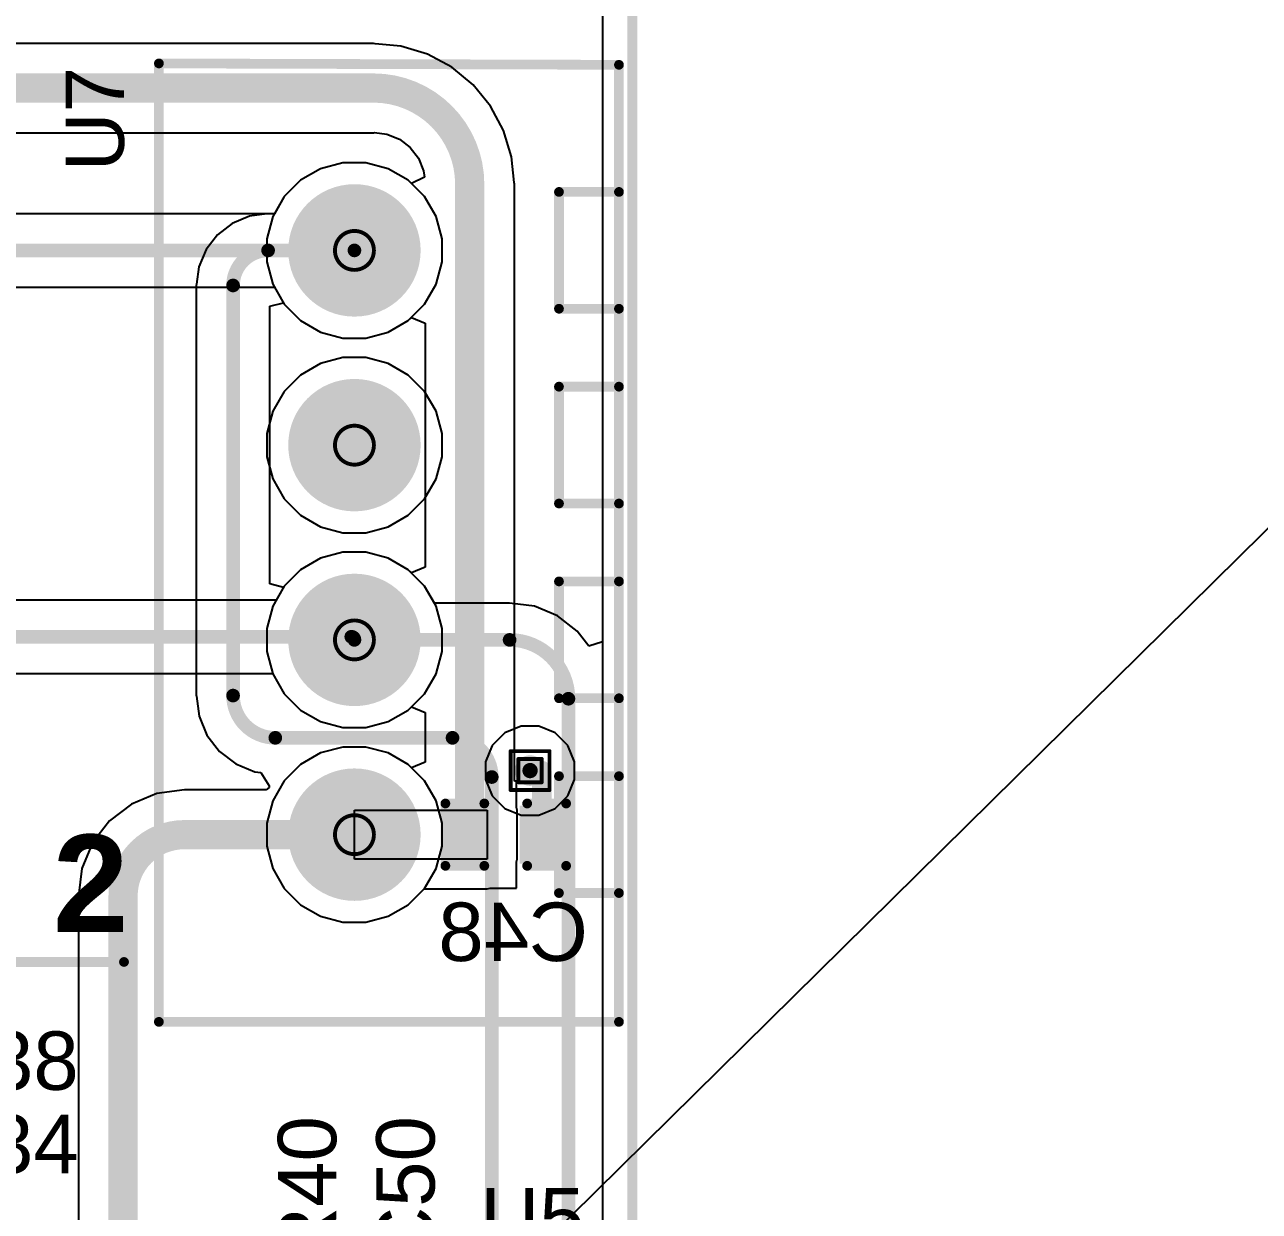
# Model space of a CAD drawing. Header units: inches. Extents: x -18 to 5357, y -8 to 5291.
# Drawn here: x 38.07 to 54.18, y 52.12 to 67.6 of the extents above; entities that cross this region are included whole.
import ezdxf

# ---------------------------------------------------------------- set-up
doc = ezdxf.new("R2010")
doc.units = ezdxf.units.IN
for name, color, linetype in [('Board Outline', 216, 'Continuous'), ('Bottom Layer', 5, 'Continuous'), ('Bottom Overlay', 54, 'Continuous'), ('Bottom Paste', 16, 'Continuous'), ('Bottom Solder', 6, 'Continuous'), ('Drill Drawing', 1, 'Continuous'), ('Ground', 16, 'Continuous'), ('Multi-Layer', 9, 'Continuous'), ('Pad Holes', 156, 'Continuous'), ('Power', 76, 'Continuous'), ('Top Layer', 1, 'Continuous'), ('Top Overlay', 2, 'Continuous'), ('Top Solder', 216, 'Continuous'), ('Via Holes', 16, 'Continuous')]:
    doc.layers.add(name, color=color, linetype=linetype)
doc.styles.add('Arial', font='', dxfattribs={"height": 0.2})
doc.styles.add('Arial_Bold', font='', dxfattribs={"height": 0.2})
doc.styles.get('Arial').set_extended_font_data('Arial')
doc.styles.get('Arial_Bold').set_extended_font_data('Arial', bold=True)

# ---------------------------------------------------------------- blocks, each defined once
blk = doc.blocks.new('AGS02MA_16')
at = {"layer": 'Bottom Layer'}
h = blk.add_hatch(color=5, dxfattribs=at)
edge = h.paths.add_edge_path()
edge.add_arc((-3.809873, -7.62e-05), 0.7619999999999999, 0, 360)
h = blk.add_hatch(color=5, dxfattribs=at)
edge = h.paths.add_edge_path()
edge.add_arc((-1.269873, -7.62e-05), 0.7619999999999999, 0, 360)
h = blk.add_hatch(color=5, dxfattribs=at)
edge = h.paths.add_edge_path()
edge.add_arc((1.270127, -7.62e-05), 0.7619999999999999, 0, 360)
h = blk.add_hatch(color=5, dxfattribs=at)
edge = h.paths.add_edge_path()
edge.add_arc((3.810127, -7.62e-05), 0.7619999999999999, 0, 360)
at = {"layer": 'Bottom Solder'}
h = blk.add_hatch(color=6, dxfattribs=at)
edge = h.paths.add_edge_path()
edge.add_arc((-3.809873, -7.62e-05), 0.8636, 0, 360)
h = blk.add_hatch(color=6, dxfattribs=at)
edge = h.paths.add_edge_path()
edge.add_arc((-1.269873, -7.62e-05), 0.8636, 0, 360)
h = blk.add_hatch(color=6, dxfattribs=at)
edge = h.paths.add_edge_path()
edge.add_arc((1.270127, -7.62e-05), 0.8636, 0, 360)
h = blk.add_hatch(color=6, dxfattribs=at)
edge = h.paths.add_edge_path()
edge.add_arc((3.810127, -7.62e-05), 0.8636, 0, 360)
at = {"layer": 'Ground'}
h = blk.add_hatch(color=16, dxfattribs=at)
edge = h.paths.add_edge_path()
edge.add_arc((-3.809873, -7.62e-05), 0.7619999999999999, 0, 360)
h = blk.add_hatch(color=16, dxfattribs=at)
edge = h.paths.add_edge_path()
edge.add_arc((-1.269873, -7.62e-05), 0.7619999999999999, 0, 360)
h = blk.add_hatch(color=16, dxfattribs=at)
edge = h.paths.add_edge_path()
edge.add_arc((1.270127, -7.62e-05), 0.7619999999999999, 0, 360)
h = blk.add_hatch(color=16, dxfattribs=at)
edge = h.paths.add_edge_path()
edge.add_arc((3.810127, -7.62e-05), 0.7619999999999999, 0, 360)
at = {"layer": 'Multi-Layer'}
h = blk.add_hatch(color=9, dxfattribs=at)
edge = h.paths.add_edge_path()
edge.add_arc((-3.809873, -7.62e-05), 0.7619999999999999, 0, 360)
h = blk.add_hatch(color=9, dxfattribs=at)
edge = h.paths.add_edge_path()
edge.add_arc((-1.269873, -7.62e-05), 0.7619999999999999, 0, 360)
h = blk.add_hatch(color=9, dxfattribs=at)
edge = h.paths.add_edge_path()
edge.add_arc((1.270127, -7.62e-05), 0.7619999999999999, 0, 360)
h = blk.add_hatch(color=9, dxfattribs=at)
edge = h.paths.add_edge_path()
edge.add_arc((3.810127, -7.62e-05), 0.7619999999999999, 0, 360)
at = {"layer": 'Pad Holes'}
h = blk.add_hatch(color=7, dxfattribs=at)
edge = h.paths.add_edge_path()
edge.add_arc((-3.81, 0), 0.4571999999999999, 0, 360)
h = blk.add_hatch(color=7, dxfattribs=at)
edge = h.paths.add_edge_path()
edge.add_arc((-1.27, 0), 0.4571999999999999, 0, 360)
h = blk.add_hatch(color=7, dxfattribs=at)
edge = h.paths.add_edge_path()
edge.add_arc((1.27, 0), 0.4571999999999999, 0, 360)
h = blk.add_hatch(color=7, dxfattribs=at)
edge = h.paths.add_edge_path()
edge.add_arc((3.81, 0), 0.4571999999999999, 0, 360)
at = {"layer": 'Power'}
h = blk.add_hatch(color=76, dxfattribs=at)
edge = h.paths.add_edge_path()
edge.add_arc((-3.809873, -7.62e-05), 0.7619999999999999, 0, 360)
h = blk.add_hatch(color=76, dxfattribs=at)
edge = h.paths.add_edge_path()
edge.add_arc((-1.269873, -7.62e-05), 0.7619999999999999, 0, 360)
h = blk.add_hatch(color=76, dxfattribs=at)
edge = h.paths.add_edge_path()
edge.add_arc((1.270127, -7.62e-05), 0.7619999999999999, 0, 360)
h = blk.add_hatch(color=76, dxfattribs=at)
edge = h.paths.add_edge_path()
edge.add_arc((3.810127, -7.62e-05), 0.7619999999999999, 0, 360)
at = {"layer": 'Top Layer'}
h = blk.add_hatch(color=1, dxfattribs=at)
edge = h.paths.add_edge_path()
edge.add_arc((-3.809873, -7.62e-05), 0.7619999999999999, 0, 360)
h = blk.add_hatch(color=1, dxfattribs=at)
edge = h.paths.add_edge_path()
edge.add_arc((-1.269873, -7.62e-05), 0.7619999999999999, 0, 360)
h = blk.add_hatch(color=1, dxfattribs=at)
edge = h.paths.add_edge_path()
edge.add_arc((1.270127, -7.62e-05), 0.7619999999999999, 0, 360)
h = blk.add_hatch(color=1, dxfattribs=at)
edge = h.paths.add_edge_path()
edge.add_arc((3.810127, -7.62e-05), 0.7619999999999999, 0, 360)
at = {"layer": 'Top Solder'}
h = blk.add_hatch(color=216, dxfattribs=at)
edge = h.paths.add_edge_path()
edge.add_arc((-3.809873, -7.62e-05), 0.8636, 0, 360)
h = blk.add_hatch(color=216, dxfattribs=at)
edge = h.paths.add_edge_path()
edge.add_arc((-1.269873, -7.62e-05), 0.8636, 0, 360)
h = blk.add_hatch(color=216, dxfattribs=at)
edge = h.paths.add_edge_path()
edge.add_arc((1.270127, -7.62e-05), 0.8636, 0, 360)
h = blk.add_hatch(color=216, dxfattribs=at)
edge = h.paths.add_edge_path()
edge.add_arc((3.810127, -7.62e-05), 0.8636, 0, 360)
at = {"layer": 'Top Overlay'}
for points in [[(-6.2516258, 2.5499822, 0.127, 0.127, 0), (6.2488064, 2.5499822, 0.127, 0.127, 0)], [(-6.2516258, 2.5499822, 0.127, 0.127, 0), (-6.2516258, -3.4500058, 0.127, 0.127, 0)], [(6.2488064, 2.5499822, 0.127, 0.127, 0), (6.2306708, -3.4500058, 0.127, 0.127, 0)], [(-4.571111, -2.6678382, 0.127, 0.127, 0), (-3.047111, -2.6678382, 0.127, 0.127, 0)], [(-4.571111, -2.6678382, 0.127, 0.127, 0), (-4.571111, -3.4500058, 0.127, 0.127, 0)], [(-3.047111, -2.6678382, 0.127, 0.127, 0), (-3.047111, -3.4501582, 0.127, 0.127, 0)], [(-2.0310856, -2.6678382, 0.127, 0.127, 0), (-0.5070855999999999, -2.6678382, 0.127, 0.127, 0)], [(-2.0310856, -2.6678382, 0.127, 0.127, 0), (-2.0310856, -3.4499804, 0.127, 0.127, 0)], [(-0.5070855999999999, -2.6678382, 0.127, 0.127, 0), (-0.5070855999999999, -3.4501582, 0.127, 0.127, 0)], [(0.5089144, -2.6678382, 0.127, 0.127, 0), (2.0329144, -2.6678382, 0.127, 0.127, 0)], [(0.5089144, -2.6678382, 0.127, 0.127, 0), (0.5089144, -3.4499804, 0.127, 0.127, 0)], [(2.0329144, -2.6678382, 0.127, 0.127, 0), (2.0329144, -3.4501582, 0.127, 0.127, 0)], [(3.0489144, -2.6678382, 0.127, 0.127, 0), (4.5729144, -2.6678382, 0.127, 0.127, 0)], [(3.0489144, -2.6678382, 0.127, 0.127, 0), (3.0489144, -3.4499804, 0.127, 0.127, 0)], [(4.5729144, -2.6678382, 0.127, 0.127, 0), (4.5729144, -3.4501582, 0.127, 0.127, 0)], [(-6.2516258, -3.4500058, 0.127, 0.127, 0), (6.2306708, -3.4500058, 0.127, 0.127, 0)]]:
    blk.add_lwpolyline(points, format="xyseb", dxfattribs=at)
for points in [[(-6.2833758, 2.5499822, 0.0635, 0.0635, 1), (-6.2198758, 2.5499822, 0.0635, 0.0635, 1)], [(-6.2833758, 2.5499822, 0.0635, 0.0635, 1), (-6.2198758, 2.5499822, 0.0635, 0.0635, 1)], [(6.2170564, 2.5499822, 0.0635, 0.0635, 1), (6.2805564, 2.5499822, 0.0635, 0.0635, 1)], [(6.2170564, 2.5499822, 0.0635, 0.0635, 1), (6.2805564, 2.5499822, 0.0635, 0.0635, 1)], [(-4.602860999999999, -2.6678382, 0.0635, 0.0635, 1), (-4.539361, -2.6678382, 0.0635, 0.0635, 1)], [(-4.602860999999999, -2.6678382, 0.0635, 0.0635, 1), (-4.539361, -2.6678382, 0.0635, 0.0635, 1)], [(-3.078861, -2.6678382, 0.0635, 0.0635, 1), (-3.015361, -2.6678382, 0.0635, 0.0635, 1)], [(-3.078861, -2.6678382, 0.0635, 0.0635, 1), (-3.015361, -2.6678382, 0.0635, 0.0635, 1)], [(-2.0628356, -2.6678382, 0.0635, 0.0635, 1), (-1.9993356, -2.6678382, 0.0635, 0.0635, 1)], [(-2.0628356, -2.6678382, 0.0635, 0.0635, 1), (-1.9993356, -2.6678382, 0.0635, 0.0635, 1)], [(-0.5388356, -2.6678382, 0.0635, 0.0635, 1), (-0.4753356, -2.6678382, 0.0635, 0.0635, 1)], [(-0.5388356, -2.6678382, 0.0635, 0.0635, 1), (-0.4753356, -2.6678382, 0.0635, 0.0635, 1)], [(0.4771644, -2.6678382, 0.0635, 0.0635, 1), (0.5406643999999999, -2.6678382, 0.0635, 0.0635, 1)], [(0.4771644, -2.6678382, 0.0635, 0.0635, 1), (0.5406643999999999, -2.6678382, 0.0635, 0.0635, 1)], [(2.0011644, -2.6678382, 0.0635, 0.0635, 1), (2.0646644, -2.6678382, 0.0635, 0.0635, 1)], [(2.0011644, -2.6678382, 0.0635, 0.0635, 1), (2.0646644, -2.6678382, 0.0635, 0.0635, 1)], [(3.0171644, -2.6678382, 0.0635, 0.0635, 1), (3.0806644, -2.6678382, 0.0635, 0.0635, 1)], [(3.0171644, -2.6678382, 0.0635, 0.0635, 1), (3.0806644, -2.6678382, 0.0635, 0.0635, 1)], [(4.5411644, -2.6678382, 0.0635, 0.0635, 1), (4.6046644, -2.6678382, 0.0635, 0.0635, 1)], [(4.5411644, -2.6678382, 0.0635, 0.0635, 1), (4.6046644, -2.6678382, 0.0635, 0.0635, 1)], [(-6.2833758, -3.4500058, 0.0635, 0.0635, 1), (-6.2198758, -3.4500058, 0.0635, 0.0635, 1)], [(-6.2833758, -3.4500058, 0.0635, 0.0635, 1), (-6.2198758, -3.4500058, 0.0635, 0.0635, 1)], [(-4.602860999999999, -3.4500058, 0.0635, 0.0635, 1), (-4.539361, -3.4500058, 0.0635, 0.0635, 1)], [(-3.078861, -3.4501582, 0.0635, 0.0635, 1), (-3.015361, -3.4501582, 0.0635, 0.0635, 1)], [(-2.0628356, -3.4499804, 0.0635, 0.0635, 1), (-1.9993356, -3.4499804, 0.0635, 0.0635, 1)], [(-0.5388356, -3.4501582, 0.0635, 0.0635, 1), (-0.4753356, -3.4501582, 0.0635, 0.0635, 1)], [(0.4771644, -3.4499804, 0.0635, 0.0635, 1), (0.5406643999999999, -3.4499804, 0.0635, 0.0635, 1)], [(2.0011644, -3.4501582, 0.0635, 0.0635, 1), (2.0646644, -3.4501582, 0.0635, 0.0635, 1)], [(3.0171644, -3.4499804, 0.0635, 0.0635, 1), (3.0806644, -3.4499804, 0.0635, 0.0635, 1)], [(4.5411644, -3.4501582, 0.0635, 0.0635, 1), (4.6046644, -3.4501582, 0.0635, 0.0635, 1)], [(6.1989208, -3.4500058, 0.0635, 0.0635, 1), (6.262420799999999, -3.4500058, 0.0635, 0.0635, 1)], [(6.1989208, -3.4500058, 0.0635, 0.0635, 1), (6.262420799999999, -3.4500058, 0.0635, 0.0635, 1)]]:
    blk.add_lwpolyline(points, format="xyseb", close=True, dxfattribs=at)
blk = doc.blocks.new('14_VSON__4_3__21')
at = {"layer": 'Top Solder'}
blk.add_line((-0.8677630599999999, -2.27776278), (-5350.81607, -5279.0698711), dxfattribs=at)
blk = doc.blocks.new('C___0402_B_96')
at = {"layer": 'Bottom Layer'}
for points in [[(-0.24130254, 0.3175), (-0.24130254, -0.3175), (-0.6985025399999999, -0.3175), (-0.6985025399999999, 0.3175)], [(0.6985, 0.3175), (0.6985, -0.3175), (0.2413, -0.3175), (0.2412999999999999, 0.3175)]]:
    blk.add_hatch(color=5, dxfattribs=at).paths.add_polyline_path(points)
at = {"layer": 'Bottom Paste'}
for points in [[(-0.24130254, 0.3175), (-0.24130254, -0.3175), (-0.6985025399999999, -0.3175), (-0.6985025399999999, 0.3175)], [(0.6985, 0.3175), (0.6985, -0.3175), (0.2413, -0.3175), (0.2412999999999999, 0.3175)]]:
    blk.add_hatch(color=16, dxfattribs=at).paths.add_polyline_path(points)
at = {"layer": 'Bottom Solder'}
for points in [[(-0.18130266, 0.37749988), (-0.1813026599999999, -0.37749988), (-0.75850242, -0.37749988), (-0.75850242, 0.37749988)], [(0.7584998799999999, 0.37749988), (0.7584998799999999, -0.37749988), (0.18130012, -0.37749988), (0.18130012, 0.37749988)]]:
    blk.add_hatch(color=6, dxfattribs=at).paths.add_polyline_path(points)
at = {"layer": 'Bottom Overlay'}
for points in [[(-0.27940254, 0.40640254, 0.127, 0.127, 0), (-0.7874, 0.4064, 0.127, 0.127, 0)], [(-0.7874, 0.4064, 0.127, 0.127, 0), (-0.7874, -0.4064, 0.127, 0.127, 0)], [(0.7874, 0.4064, 0.127, 0.127, 0), (0.2794, 0.4064, 0.127, 0.127, 0)], [(0.7874, 0.4064, 0.127, 0.127, 0), (0.7874, -0.4064, 0.127, 0.127, 0)], [(-0.27940254, -0.40640254, 0.127, 0.127, 0), (-0.7874, -0.4064, 0.127, 0.127, 0)], [(0.7874, -0.4064, 0.127, 0.127, 0), (0.2794, -0.4064, 0.127, 0.127, 0)]]:
    blk.add_lwpolyline(points, format="xyseb", dxfattribs=at)
for points in [[(-0.8191499999999999, 0.4064, 0.0635, 0.0635, 1), (-0.7556499999999999, 0.4064, 0.0635, 0.0635, 1)], [(-0.8191499999999999, 0.4064, 0.0635, 0.0635, 1), (-0.7556499999999999, 0.4064, 0.0635, 0.0635, 1)], [(-0.31115254, 0.40640254, 0.0635, 0.0635, 1), (-0.24765254, 0.40640254, 0.0635, 0.0635, 1)], [(0.24765, 0.4064, 0.0635, 0.0635, 1), (0.31115, 0.4064, 0.0635, 0.0635, 1)], [(0.7556499999999999, 0.4064, 0.0635, 0.0635, 1), (0.8191499999999999, 0.4064, 0.0635, 0.0635, 1)], [(0.7556499999999999, 0.4064, 0.0635, 0.0635, 1), (0.8191499999999999, 0.4064, 0.0635, 0.0635, 1)], [(-0.8191499999999999, -0.4064, 0.0635, 0.0635, 1), (-0.7556499999999999, -0.4064, 0.0635, 0.0635, 1)], [(-0.8191499999999999, -0.4064, 0.0635, 0.0635, 1), (-0.7556499999999999, -0.4064, 0.0635, 0.0635, 1)], [(-0.31115254, -0.40640254, 0.0635, 0.0635, 1), (-0.24765254, -0.40640254, 0.0635, 0.0635, 1)], [(0.24765, -0.4064, 0.0635, 0.0635, 1), (0.31115, -0.4064, 0.0635, 0.0635, 1)], [(0.7556499999999999, -0.4064, 0.0635, 0.0635, 1), (0.8191499999999999, -0.4064, 0.0635, 0.0635, 1)], [(0.7556499999999999, -0.4064, 0.0635, 0.0635, 1), (0.8191499999999999, -0.4064, 0.0635, 0.0635, 1)]]:
    blk.add_lwpolyline(points, format="xyseb", close=True, dxfattribs=at)

msp = doc.modelspace()

# ---------------------------------------------------------------- hatches: boundary and pattern name
at = {"layer": 'Bottom Layer'}
h = msp.add_hatch(color=5, dxfattribs=at)
edge = h.paths.add_edge_path()
edge.add_arc((44.66611844, 57.86827898), 0.1999996, 0, 360)
at = {"layer": 'Ground'}
h = msp.add_hatch(color=16, dxfattribs=at)
edge = h.paths.add_edge_path()
edge.add_arc((44.66611844, 57.86827898), 0.1999996, 0, 360)
at = {"layer": 'Power'}
h = msp.add_hatch(color=76, dxfattribs=at)
edge = h.paths.add_edge_path()
edge.add_arc((44.66611844, 57.86827898), 0.1999996, 0, 360)
at = {"layer": 'Top Layer'}
h = msp.add_hatch(color=1, dxfattribs=at)
edge = h.paths.add_edge_path()
edge.add_arc((44.66611844, 57.86827898), 0.1999996, 0, 360)
at = {"layer": 'Via Holes'}
h = msp.add_hatch(color=7, dxfattribs=at)
edge = h.paths.add_edge_path()
edge.add_arc((44.66611844, 57.86827898), 0.0999998, 0, 360)

# ---------------------------------------------------------------- linework, layer by layer
at = {"layer": 'Board Outline'}
msp.add_lwpolyline([(46.0001112, -1.4599158, 0.127, 0.127, 0), (46.0001112, 73.46008422, 0.127, 0.127, 0)], format="xyseb", dxfattribs=at)
at = {"layer": 'Bottom Layer'}
for p, q in [((45.61165884, 73.46008422), (45.61165884, 43.83596262)), ((42.6241591, 67.35349242), (34.8863285, 67.35349242)), ((42.64765663999999, 67.34881881999999), (42.6241591, 67.35349242)), ((42.98220512, 67.31586739999999), (42.64765663999999, 67.34881881999999)), ((43.3264945, 67.21143022), (42.98220512, 67.31586739999999)), ((43.6437913, 67.04183187999999), (43.3264945, 67.21143022)), ((43.92190606, 66.81359001999999), (43.6437913, 67.04183187999999)), ((44.15014792, 66.53547526), (43.92190606, 66.81359001999999)), ((44.31974626, 66.21817845999999), (44.15014792, 66.53547526)), ((2.20080332, 66.18809977999999), (42.6241591, 66.18809977999999)), ((42.6241591, 66.18809977999999), (42.63712072, 66.19067788)), ((42.63712072, 66.19067788), (42.79926162, 66.16933171999999)), ((44.42418344, 65.87388908), (44.31974626, 66.21817845999999)), ((42.79926162, 66.16933171999999), (42.96242868, 66.10174486)), ((42.96242868, 66.10174486), (43.10254524, 65.99422919999999)), ((43.10254524, 65.99422919999999), (43.21006089999999, 65.85411518)), ((44.45713486, 65.5393406), (44.42418344, 65.87388908)), ((41.93434082, 65.71793054), (41.67370634, 65.56745332)), ((42.22504382, 65.79582472), (41.93434082, 65.71793054)), ((42.52600334, 65.79582472), (42.22504382, 65.79582472)), ((42.81670634, 65.71793054), (42.52600334, 65.79582472)), ((43.07734082, 65.56745332), (42.81670634, 65.71793054)), ((43.21006089999999, 65.85411518), (43.27764775999999, 65.69094557999999)), ((41.67370634, 65.56745332), (41.46089497999999, 65.35464196)), ((43.12021601999999, 65.52457812), (43.07734082, 65.56745332)), ((43.28861802, 65.60762596), (43.12021601999999, 65.52457812)), ((43.27764775999999, 65.69094557999999), (43.28861802, 65.60762596)), ((44.46180846, 65.51584306), (44.45713486, 65.5393406)), ((44.46180846, 57.73119772), (44.46180846, 65.51584306)), ((41.46089497999999, 65.35464196), (41.33223889999999, 65.13180267999999)), ((41.33223889999999, 65.13180267999999), (21.63818126, 65.13180267999999)), ((21.81845522, 64.17359276), (41.33238622, 64.17359276)), ((41.33238622, 64.17359276), (41.46089497999999, 63.95100747999999)), ((41.46089497999999, 63.95100747999999), (41.67370634, 63.73819612)), ((43.07734082, 63.73819612), (43.11861582, 63.77947112)), ((43.11861582, 63.77947112), (43.29641581999999, 63.70582127999999)), ((41.67370634, 63.73819612), (41.93434082, 63.5877189)), ((42.81670634, 63.5877189), (43.07734082, 63.73819612)), ((43.29641581999999, 63.70582127999999), (43.29641581999999, 60.51982816)), ((41.93434082, 63.5877189), (42.22504382, 63.50982471999999)), ((42.22504382, 63.50982471999999), (42.52600334, 63.50982471999999)), ((42.52600334, 63.50982471999999), (42.81670634, 63.5877189)), ((42.22504382, 60.71582471999999), (41.93434082, 60.63793054)), ((42.52600334, 60.71582471999999), (42.22504382, 60.71582471999999)), ((42.81670634, 60.63793054), (42.52600334, 60.71582471999999)), ((41.93434082, 60.63793054), (41.67370634, 60.48745331999999)), ((43.07734082, 60.48745331999999), (42.81670634, 60.63793054)), ((41.67370634, 60.48745331999999), (41.46089497999999, 60.27464196)), ((43.11861582, 60.44617832), (43.07734082, 60.48745331999999)), ((43.29641581999999, 60.51982816), (43.11861582, 60.44617832)), ((41.46089497999999, 60.27464196), (41.35597012, 60.09290496)), ((41.35597012, 60.09290496), (22.35656946, 60.09290496)), ((22.44705696, 59.13469503999999), (41.30959988, 59.13469503999999)), ((41.30959988, 59.13469503999999), (41.31041775999999, 59.13164195999999)), ((41.31041775999999, 59.13164195999999), (41.46089497999999, 58.87100747999999)), ((41.46089497999999, 58.87100747999999), (41.67370634, 58.65819612)), ((41.67370634, 58.65819612), (41.93434082, 58.50771889999999)), ((42.81670634, 58.50771889999999), (43.07734082, 58.65819612)), ((43.07734082, 58.65819612), (43.11861582, 58.69947111999999)), ((43.11861582, 58.69947111999999), (43.29641581999999, 58.62582128)), ((43.29641581999999, 58.62582128), (43.29641581999999, 57.97982816)), ((41.93434082, 58.50771889999999), (42.22504382, 58.42982472)), ((42.52600334, 58.42982472), (42.81670634, 58.50771889999999)), ((42.22504382, 58.42982472), (42.52600334, 58.42982472)), ((42.22504382, 58.17582471999999), (41.93434082, 58.09793054)), ((42.52600334, 58.17582471999999), (42.22504382, 58.17582471999999)), ((42.81670634, 58.09793054), (42.52600334, 58.17582471999999)), ((41.93434082, 58.09793054), (41.67370634, 57.94745331999999)), ((43.07734082, 57.94745331999999), (42.81670634, 58.09793054)), ((43.29641581999999, 57.97982816), (43.11861582, 57.90617832)), ((41.67370634, 57.94745331999999), (41.46089497999999, 57.73464196)), ((43.11861582, 57.90617832), (43.07734082, 57.94745331999999)), ((41.46089497999999, 57.73464196), (41.31041775999999, 57.47400748)), ((44.48871214, 57.73119772), (44.46180846, 57.73119772)), ((44.48871214, 57.38772621999999), (44.48871214, 57.73119772)), ((41.31041775999999, 57.47400748), (41.23252358, 57.18330448)), ((42.37544738, 57.35019771999999), (44.10771214, 57.35019771999999)), ((42.37544738, 56.71519771999999), (42.37544738, 57.35019771999999)), ((44.10771214, 57.35019771999999), (44.10771214, 56.71519771999999)), ((44.4961772, 57.35019771999999), (44.48871214, 57.38772621999999)), ((44.4961772, 56.71519771999999), (44.4961772, 57.35019771999999)), ((41.23252358, 57.18330448), (41.23252358, 56.88234495999999)), ((41.23252358, 56.88234495999999), (41.31041775999999, 56.59164196)), ((44.10771214, 56.71519771999999), (42.37544738, 56.71519771999999)), ((44.48871214, 56.67766921999999), (44.4961772, 56.71519771999999)), ((41.31041775999999, 56.59164196), (41.46089497999999, 56.33100748)), ((44.48871214, 56.33419771999999), (44.48871214, 56.67766921999999)), ((41.46089497999999, 56.33100748), (41.67370634, 56.11819611999999)), ((43.07734082, 56.11819611999999), (43.28587735999999, 56.32673265999999)), ((43.28587735999999, 56.32673265999999), (44.10771214, 56.32673265999999)), ((44.10771214, 56.32673265999999), (44.14524064, 56.33419771999999)), ((44.14524064, 56.33419771999999), (44.48871214, 56.33419771999999)), ((41.67370634, 56.11819611999999), (41.93434082, 55.9677189)), ((42.81670634, 55.9677189), (43.07734082, 56.11819611999999)), ((41.93434082, 55.9677189), (42.22504382, 55.88982471999999)), ((42.22504382, 55.88982471999999), (42.52600334, 55.88982471999999)), ((42.52600334, 55.88982471999999), (42.81670634, 55.9677189))]:
    msp.add_line(p, q, dxfattribs=at)
for points in [[(2.20080332, 66.7707961, 0.3809999999999999, 0.3809999999999999, 0), (42.6241591, 66.7707961, 0.3809999999999999, 0.3809999999999999, 0)], [(42.6241591, 66.7707961, 0.3809999999999999, 0.3809999999999999, -0.4142135623730951), (43.87911214, 65.51584306, 0.3809999999999999, 0.3809999999999999, 0)], [(43.87911214, 57.03269772, 0.3809999999999999, 0.3809999999999999, 0), (43.87911214, 65.51584306, 0.3809999999999999, 0.3809999999999999, 0)], [(21.63818126, 64.65269771999999, 0.1778, 0.1778, 0), (42.37544738, 64.65269771999999, 0.1778, 0.1778, 0)], [(22.35656946, 59.6138, 0.1778, 0.1778, 0), (42.3343451, 59.6138, 0.1778, 0.1778, 0)], [(42.3343451, 59.6138, 0.1778, 0.1778, -0.4142135623730951), (42.37544738, 59.57269772, 0.1778, 0.1778, 0)], [(44.81851844, 57.86827898, 0.254, 0.254, 0), (44.81871656, 57.86808085999999, 0.254, 0.254, 0)], [(44.81871656, 57.03289584, 0.254, 0.254, 0), (44.81871656, 57.86808085999999, 0.254, 0.254, 0)], [(44.81871656, 57.03289584, 0.254, 0.254, 0), (44.81891468, 57.03269772, 0.254, 0.254, 0)]]:
    msp.add_lwpolyline(points, format="xyseb", dxfattribs=at)
for points in [[(42.5289091, 66.7707961, 0.1905, 0.1905, 1), (42.71940909999999, 66.7707961, 0.1905, 0.1905, 1)], [(42.5289091, 66.7707961, 0.1905, 0.1905, 1), (42.71940909999999, 66.7707961, 0.1905, 0.1905, 1)], [(43.78386214, 65.51584306, 0.1905, 0.1905, 1), (43.97436214, 65.51584306, 0.1905, 0.1905, 1)], [(43.78386214, 65.51584306, 0.1905, 0.1905, 1), (43.97436214, 65.51584306, 0.1905, 0.1905, 1)], [(42.33099738, 64.65269771999999, 0.08889999999999999, 0.08889999999999999, 1), (42.41989737999999, 64.65269771999999, 0.08889999999999999, 0.08889999999999999, 1)], [(42.2898951, 59.6138, 0.08889999999999999, 0.08889999999999999, 1), (42.3787951, 59.6138, 0.08889999999999999, 0.08889999999999999, 1)], [(42.2898951, 59.6138, 0.08889999999999999, 0.08889999999999999, 1), (42.3787951, 59.6138, 0.08889999999999999, 0.08889999999999999, 1)], [(42.33099738, 59.57269772, 0.08889999999999999, 0.08889999999999999, 1), (42.41989737999999, 59.57269772, 0.08889999999999999, 0.08889999999999999, 1)], [(44.75501843999999, 57.86827898, 0.127, 0.127, 1), (44.88201844, 57.86827898, 0.127, 0.127, 1)], [(44.75521656, 57.86808085999999, 0.127, 0.127, 1), (44.88221656, 57.86808085999999, 0.127, 0.127, 1)], [(44.75521656, 57.86808085999999, 0.127, 0.127, 1), (44.88221656, 57.86808085999999, 0.127, 0.127, 1)], [(43.78386214, 57.03269772, 0.1905, 0.1905, 1), (43.97436214, 57.03269772, 0.1905, 0.1905, 1)], [(44.75521656, 57.03289584, 0.127, 0.127, 1), (44.88221656, 57.03289584, 0.127, 0.127, 1)], [(44.75521656, 57.03289584, 0.127, 0.127, 1), (44.88221656, 57.03289584, 0.127, 0.127, 1)], [(44.75541467999999, 57.03269772, 0.127, 0.127, 1), (44.88241468, 57.03269772, 0.127, 0.127, 1)]]:
    msp.add_lwpolyline(points, format="xyseb", close=True, dxfattribs=at)
at = {"layer": 'Drill Drawing'}
for points in [[(42.62944737999999, 64.65269771999999, 0.0508, 0.0508, 1), (42.12144738, 64.65269771999999, 0.0508, 0.0508, 1)], [(42.10874738, 64.65269771999999, 0.0254, 0.0254, 1), (42.13414738, 64.65269771999999, 0.0254, 0.0254, 1)], [(42.61674738, 64.65269771999999, 0.0254, 0.0254, 1), (42.64214738, 64.65269771999999, 0.0254, 0.0254, 1)], [(42.62944737999999, 62.11269771999999, 0.0508, 0.0508, 1), (42.12144738, 62.11269771999999, 0.0508, 0.0508, 1)], [(42.10874738, 62.11269771999999, 0.0254, 0.0254, 1), (42.13414738, 62.11269771999999, 0.0254, 0.0254, 1)], [(42.61674738, 62.11269771999999, 0.0254, 0.0254, 1), (42.64214738, 62.11269771999999, 0.0254, 0.0254, 1)], [(42.62944737999999, 59.57269772, 0.0508, 0.0508, 1), (42.12144738, 59.57269772, 0.0508, 0.0508, 1)], [(42.10874738, 59.57269772, 0.0254, 0.0254, 1), (42.13414738, 59.57269772, 0.0254, 0.0254, 1)], [(42.61674738, 59.57269772, 0.0254, 0.0254, 1), (42.64214738, 59.57269772, 0.0254, 0.0254, 1)], [(44.39941844, 58.12227898, 0.0254, 0.0254, 1), (44.42481844, 58.12227898, 0.0254, 0.0254, 1)], [(44.39941844, 58.12227898, 0.0254, 0.0254, 1), (44.42481844, 58.12227898, 0.0254, 0.0254, 1)], [(44.90741843999999, 58.12227898, 0.0254, 0.0254, 1), (44.93281844, 58.12227898, 0.0254, 0.0254, 1)], [(44.90741843999999, 58.12227898, 0.0254, 0.0254, 1), (44.93281844, 58.12227898, 0.0254, 0.0254, 1)], [(44.50101844, 58.02067898, 0.0254, 0.0254, 1), (44.52641844, 58.02067898, 0.0254, 0.0254, 1)], [(44.50101844, 58.02067898, 0.0254, 0.0254, 1), (44.52641844, 58.02067898, 0.0254, 0.0254, 1)], [(44.80581844, 58.02067898, 0.0254, 0.0254, 1), (44.83121844, 58.02067898, 0.0254, 0.0254, 1)], [(44.80581844, 58.02067898, 0.0254, 0.0254, 1), (44.83121844, 58.02067898, 0.0254, 0.0254, 1)], [(44.50101844, 57.71587898, 0.0254, 0.0254, 1), (44.52641844, 57.71587898, 0.0254, 0.0254, 1)], [(44.50101844, 57.71587898, 0.0254, 0.0254, 1), (44.52641844, 57.71587898, 0.0254, 0.0254, 1)], [(44.80581844, 57.71587898, 0.0254, 0.0254, 1), (44.83121844, 57.71587898, 0.0254, 0.0254, 1)], [(44.80581844, 57.71587898, 0.0254, 0.0254, 1), (44.83121844, 57.71587898, 0.0254, 0.0254, 1)], [(44.39941844, 57.61427898, 0.0254, 0.0254, 1), (44.42481844, 57.61427898, 0.0254, 0.0254, 1)], [(44.39941844, 57.61427898, 0.0254, 0.0254, 1), (44.42481844, 57.61427898, 0.0254, 0.0254, 1)], [(44.90741843999999, 57.61427898, 0.0254, 0.0254, 1), (44.93281844, 57.61427898, 0.0254, 0.0254, 1)], [(44.90741843999999, 57.61427898, 0.0254, 0.0254, 1), (44.93281844, 57.61427898, 0.0254, 0.0254, 1)], [(42.62944737999999, 57.03269772, 0.0508, 0.0508, 1), (42.12144738, 57.03269772, 0.0508, 0.0508, 1)], [(42.10874738, 57.03269772, 0.0254, 0.0254, 1), (42.13414738, 57.03269772, 0.0254, 0.0254, 1)], [(42.61674738, 57.03269772, 0.0254, 0.0254, 1), (42.64214738, 57.03269772, 0.0254, 0.0254, 1)]]:
    msp.add_lwpolyline(points, format="xyseb", close=True, dxfattribs=at)
for points in [[(44.41211844, 58.12227898, 0.0508, 0.0508, 0), (44.92011844, 58.12227898, 0.0508, 0.0508, 0)], [(44.41211844, 57.61427898, 0.0508, 0.0508, 0), (44.41211844, 58.12227898, 0.0508, 0.0508, 0)], [(44.92011844, 57.61427898, 0.0508, 0.0508, 0), (44.92011844, 58.12227898, 0.0508, 0.0508, 0)], [(44.51371844, 58.02067898, 0.0508, 0.0508, 0), (44.81851844, 58.02067898, 0.0508, 0.0508, 0)], [(44.51371844, 57.71587898, 0.0508, 0.0508, 0), (44.51371844, 58.02067898, 0.0508, 0.0508, 0)], [(44.81851844, 57.71587898, 0.0508, 0.0508, 0), (44.81851844, 58.02067898, 0.0508, 0.0508, 0)], [(44.51371844, 57.71587898, 0.0508, 0.0508, 0), (44.81851844, 57.71587898, 0.0508, 0.0508, 0)], [(44.41211844, 57.61427898, 0.0508, 0.0508, 0), (44.92011844, 57.61427898, 0.0508, 0.0508, 0)]]:
    msp.add_lwpolyline(points, format="xyseb", dxfattribs=at)
at = {"layer": 'Ground'}
for p, q in [((45.61165884, 73.46008422), (45.61165884, 43.83596262)), ((41.93434082, 65.71793054), (41.67370634, 65.56745332)), ((42.22504382, 65.79582472), (41.93434082, 65.71793054)), ((42.52600334, 65.79582472), (42.22504382, 65.79582472)), ((42.81670634, 65.71793054), (42.52600334, 65.79582472)), ((43.07734082, 65.56745332), (42.81670634, 65.71793054)), ((41.67370634, 65.56745332), (41.46089497999999, 65.35464196)), ((43.29015218, 65.35464196), (43.07734082, 65.56745332)), ((41.46089497999999, 65.35464196), (41.31041775999999, 65.09400747999999)), ((43.4406294, 65.09400747999999), (43.29015218, 65.35464196)), ((41.31041775999999, 65.09400747999999), (41.23252358, 64.80330448)), ((43.51852358, 64.80330448), (43.4406294, 65.09400747999999)), ((41.23252358, 64.80330448), (41.23252358, 64.50234496)), ((43.51852358, 64.50234496), (43.51852358, 64.80330448)), ((41.23252358, 64.50234496), (41.31041775999999, 64.21164196)), ((43.4406294, 64.21164196), (43.51852358, 64.50234496)), ((41.31041775999999, 64.21164196), (41.46089497999999, 63.95100747999999)), ((43.29015218, 63.95100747999999), (43.4406294, 64.21164196)), ((41.46089497999999, 63.95100747999999), (41.67370634, 63.73819612)), ((43.07734082, 63.73819612), (43.29015218, 63.95100747999999)), ((41.67370634, 63.73819612), (41.93434082, 63.5877189)), ((42.81670634, 63.5877189), (43.07734082, 63.73819612)), ((41.93434082, 63.5877189), (42.22504382, 63.50982471999999)), ((42.22504382, 63.50982471999999), (42.52600334, 63.50982471999999)), ((42.52600334, 63.50982471999999), (42.81670634, 63.5877189)), ((42.22504382, 60.71582471999999), (41.93434082, 60.63793054)), ((42.52600334, 60.71582471999999), (42.22504382, 60.71582471999999)), ((42.81670634, 60.63793054), (42.52600334, 60.71582471999999)), ((41.93434082, 60.63793054), (41.67370634, 60.48745331999999)), ((43.07734082, 60.48745331999999), (42.81670634, 60.63793054)), ((41.67370634, 60.48745331999999), (41.46089497999999, 60.27464196)), ((43.29015218, 60.27464196), (43.07734082, 60.48745331999999)), ((41.46089497999999, 60.27464196), (41.31041775999999, 60.01400748)), ((43.4406294, 60.01400748), (43.29015218, 60.27464196)), ((41.31041775999999, 60.01400748), (41.23252358, 59.72330448)), ((43.51852358, 59.72330448), (43.4406294, 60.01400748)), ((41.23252358, 59.72330448), (41.23252358, 59.42234496)), ((43.51852358, 59.42234496), (43.51852358, 59.72330448)), ((41.23252358, 59.42234496), (41.31041775999999, 59.13164195999999)), ((43.4406294, 59.13164195999999), (43.51852358, 59.42234496)), ((41.31041775999999, 59.13164195999999), (41.46089497999999, 58.87100747999999)), ((43.29015218, 58.87100747999999), (43.4406294, 59.13164195999999)), ((41.46089497999999, 58.87100747999999), (41.67370634, 58.65819612)), ((43.07734082, 58.65819612), (43.29015218, 58.87100747999999)), ((41.67370634, 58.65819612), (41.93434082, 58.50771889999999)), ((42.81670634, 58.50771889999999), (43.07734082, 58.65819612)), ((41.93434082, 58.50771889999999), (42.22504382, 58.42982472)), ((42.52600334, 58.42982472), (42.81670634, 58.50771889999999)), ((42.22504382, 58.42982472), (42.52600334, 58.42982472)), ((42.22504382, 58.17582471999999), (41.93434082, 58.09793054)), ((42.52600334, 58.17582471999999), (42.22504382, 58.17582471999999)), ((42.81670634, 58.09793054), (42.52600334, 58.17582471999999)), ((41.93434082, 58.09793054), (41.67370634, 57.94745331999999)), ((43.07734082, 57.94745331999999), (42.81670634, 58.09793054)), ((41.67370634, 57.94745331999999), (41.46089497999999, 57.73464196)), ((43.29015218, 57.73464196), (43.07734082, 57.94745331999999)), ((41.46089497999999, 57.73464196), (41.31041775999999, 57.47400748)), ((43.4406294, 57.47400748), (43.29015218, 57.73464196)), ((41.31041775999999, 57.47400748), (41.23252358, 57.18330448)), ((43.51852358, 57.18330448), (43.4406294, 57.47400748)), ((41.23252358, 57.18330448), (41.23252358, 56.88234495999999)), ((43.51852358, 56.88234495999999), (43.51852358, 57.18330448)), ((41.23252358, 56.88234495999999), (41.31041775999999, 56.59164196)), ((43.4406294, 56.59164196), (43.51852358, 56.88234495999999)), ((41.31041775999999, 56.59164196), (41.46089497999999, 56.33100748)), ((43.29015218, 56.33100748), (43.4406294, 56.59164196)), ((41.46089497999999, 56.33100748), (41.67370634, 56.11819611999999)), ((43.07734082, 56.11819611999999), (43.29015218, 56.33100748)), ((41.67370634, 56.11819611999999), (41.93434082, 55.9677189)), ((42.81670634, 55.9677189), (43.07734082, 56.11819611999999)), ((41.93434082, 55.9677189), (42.22504382, 55.88982471999999)), ((42.22504382, 55.88982471999999), (42.52600334, 55.88982471999999)), ((42.52600334, 55.88982471999999), (42.81670634, 55.9677189))]:
    msp.add_line(p, q, dxfattribs=at)
at = {"layer": 'Power'}
for p, q in [((45.61165884, 73.46008422), (45.61165884, 47.01961893999999)), ((41.93434082, 65.71793054), (41.67370634, 65.56745332)), ((42.22504382, 65.79582472), (41.93434082, 65.71793054)), ((42.52600334, 65.79582472), (42.22504382, 65.79582472)), ((42.81670634, 65.71793054), (42.52600334, 65.79582472)), ((43.07734082, 65.56745332), (42.81670634, 65.71793054)), ((41.67370634, 65.56745332), (41.46089497999999, 65.35464196)), ((43.29015218, 65.35464196), (43.07734082, 65.56745332)), ((41.46089497999999, 65.35464196), (41.31041775999999, 65.09400747999999)), ((43.4406294, 65.09400747999999), (43.29015218, 65.35464196)), ((41.31041775999999, 65.09400747999999), (41.23252358, 64.80330448)), ((43.51852358, 64.80330448), (43.4406294, 65.09400747999999)), ((41.23252358, 64.80330448), (41.23252358, 64.50234496)), ((43.51852358, 64.50234496), (43.51852358, 64.80330448)), ((41.23252358, 64.50234496), (41.31041775999999, 64.21164196)), ((43.4406294, 64.21164196), (43.51852358, 64.50234496)), ((41.31041775999999, 64.21164196), (41.46089497999999, 63.95100747999999)), ((43.29015218, 63.95100747999999), (43.4406294, 64.21164196)), ((41.46089497999999, 63.95100747999999), (41.67370634, 63.73819612)), ((43.07734082, 63.73819612), (43.29015218, 63.95100747999999)), ((41.67370634, 63.73819612), (41.93434082, 63.5877189)), ((42.81670634, 63.5877189), (43.07734082, 63.73819612)), ((41.93434082, 63.5877189), (42.22504382, 63.50982471999999)), ((42.22504382, 63.50982471999999), (42.52600334, 63.50982471999999)), ((42.52600334, 63.50982471999999), (42.81670634, 63.5877189)), ((41.93434082, 63.17793053999999), (41.67370634, 63.02745332)), ((42.22504382, 63.25582472), (41.93434082, 63.17793053999999)), ((42.52600334, 63.25582472), (42.22504382, 63.25582472)), ((42.81670634, 63.17793053999999), (42.52600334, 63.25582472)), ((43.07734082, 63.02745332), (42.81670634, 63.17793053999999)), ((41.67370634, 63.02745332), (41.46089497999999, 62.81464195999999)), ((43.29015218, 62.81464195999999), (43.07734082, 63.02745332)), ((41.46089497999999, 62.81464195999999), (41.31041775999999, 62.55400748)), ((43.4406294, 62.55400748), (43.29015218, 62.81464195999999)), ((41.31041775999999, 62.55400748), (41.23252358, 62.26330448)), ((43.51852358, 62.26330448), (43.4406294, 62.55400748)), ((41.23252358, 62.26330448), (41.23252358, 61.96234496)), ((43.51852358, 61.96234496), (43.51852358, 62.26330448)), ((41.23252358, 61.96234496), (41.31041775999999, 61.67164196)), ((43.4406294, 61.67164196), (43.51852358, 61.96234496)), ((41.31041775999999, 61.67164196), (41.46089497999999, 61.41100747999999)), ((43.29015218, 61.41100747999999), (43.4406294, 61.67164196)), ((41.46089497999999, 61.41100747999999), (41.67370634, 61.19819612)), ((43.07734082, 61.19819612), (43.29015218, 61.41100747999999)), ((41.67370634, 61.19819612), (41.93434082, 61.04771889999999)), ((42.81670634, 61.04771889999999), (43.07734082, 61.19819612)), ((41.93434082, 61.04771889999999), (42.22504382, 60.96982472)), ((42.52600334, 60.96982472), (42.81670634, 61.04771889999999)), ((42.22504382, 60.96982472), (42.52600334, 60.96982472)), ((42.22504382, 60.71582471999999), (41.93434082, 60.63793054)), ((42.52600334, 60.71582471999999), (42.22504382, 60.71582471999999)), ((42.81670634, 60.63793054), (42.52600334, 60.71582471999999)), ((41.93434082, 60.63793054), (41.67370634, 60.48745331999999)), ((43.07734082, 60.48745331999999), (42.81670634, 60.63793054)), ((41.67370634, 60.48745331999999), (41.46089497999999, 60.27464196)), ((43.29015218, 60.27464196), (43.07734082, 60.48745331999999)), ((41.46089497999999, 60.27464196), (41.31041775999999, 60.01400748)), ((43.4406294, 60.01400748), (43.29015218, 60.27464196)), ((41.31041775999999, 60.01400748), (41.23252358, 59.72330448)), ((43.51852358, 59.72330448), (43.4406294, 60.01400748)), ((41.23252358, 59.72330448), (41.23252358, 59.42234496)), ((43.51852358, 59.42234496), (43.51852358, 59.72330448)), ((41.23252358, 59.42234496), (41.31041775999999, 59.13164195999999)), ((43.4406294, 59.13164195999999), (43.51852358, 59.42234496)), ((41.31041775999999, 59.13164195999999), (41.46089497999999, 58.87100747999999)), ((43.29015218, 58.87100747999999), (43.4406294, 59.13164195999999)), ((41.46089497999999, 58.87100747999999), (41.67370634, 58.65819612)), ((43.07734082, 58.65819612), (43.29015218, 58.87100747999999)), ((41.67370634, 58.65819612), (41.93434082, 58.50771889999999)), ((42.81670634, 58.50771889999999), (43.07734082, 58.65819612)), ((41.93434082, 58.50771889999999), (42.22504382, 58.42982472)), ((42.52600334, 58.42982472), (42.81670634, 58.50771889999999)), ((42.22504382, 58.42982472), (42.52600334, 58.42982472)), ((44.3370081, 58.36082562), (44.1735718, 58.19738931999999)), ((44.55055098, 58.44927857999999), (44.3370081, 58.36082562)), ((44.7816859, 58.44927857999999), (44.55055098, 58.44927857999999)), ((44.99522878, 58.36082562), (44.7816859, 58.44927857999999)), ((45.15866508, 58.19738931999999), (44.99522878, 58.36082562)), ((42.22504382, 58.17582471999999), (41.93434082, 58.09793054)), ((42.52600334, 58.17582471999999), (42.22504382, 58.17582471999999)), ((42.81670634, 58.09793054), (42.52600334, 58.17582471999999)), ((44.1735718, 58.19738931999999), (44.08511884, 57.98384644)), ((45.24711804, 57.98384644), (45.15866508, 58.19738931999999)), ((41.93434082, 58.09793054), (41.67370634, 57.94745331999999)), ((43.07734082, 57.94745331999999), (42.81670634, 58.09793054)), ((44.08511884, 57.98384644), (44.08511884, 57.75271152000001)), ((45.24711804, 57.75271152000001), (45.24711804, 57.98384644)), ((41.67370634, 57.94745331999999), (41.46089497999999, 57.73464196)), ((43.29015218, 57.73464196), (43.07734082, 57.94745331999999)), ((41.46089497999999, 57.73464196), (41.31041775999999, 57.47400748)), ((43.4406294, 57.47400748), (43.29015218, 57.73464196)), ((44.08511884, 57.75271152000001), (44.1735718, 57.53916864)), ((45.15866508, 57.53916864), (45.24711804, 57.75271152000001)), ((44.1735718, 57.53916864), (44.3370081, 57.37573233999999)), ((44.99522878, 57.37573233999999), (45.15866508, 57.53916864)), ((41.31041775999999, 57.47400748), (41.23252358, 57.18330448)), ((43.51852358, 57.18330448), (43.4406294, 57.47400748)), ((44.3370081, 57.37573233999999), (44.55055098, 57.28727938)), ((44.7816859, 57.28727938), (44.99522878, 57.37573233999999)), ((41.23252358, 57.18330448), (41.23252358, 56.88234495999999)), ((43.51852358, 56.88234495999999), (43.51852358, 57.18330448)), ((44.55055098, 57.28727938), (44.7816859, 57.28727938)), ((41.23252358, 56.88234495999999), (41.31041775999999, 56.59164196)), ((43.4406294, 56.59164196), (43.51852358, 56.88234495999999)), ((41.31041775999999, 56.59164196), (41.46089497999999, 56.33100748)), ((43.29015218, 56.33100748), (43.4406294, 56.59164196)), ((41.46089497999999, 56.33100748), (41.67370634, 56.11819611999999)), ((43.07734082, 56.11819611999999), (43.29015218, 56.33100748)), ((41.67370634, 56.11819611999999), (41.93434082, 55.9677189)), ((42.81670634, 55.9677189), (43.07734082, 56.11819611999999)), ((41.93434082, 55.9677189), (42.22504382, 55.88982471999999)), ((42.22504382, 55.88982471999999), (42.52600334, 55.88982471999999)), ((42.52600334, 55.88982471999999), (42.81670634, 55.9677189))]:
    msp.add_line(p, q, dxfattribs=at)
at = {"layer": 'Top Layer'}
for p, q in [((45.61165884, 73.46008422), (45.61165884, 59.54969039999999)), ((41.93434082, 65.71793054), (41.67370634, 65.56745332)), ((42.22504382, 65.79582472), (41.93434082, 65.71793054)), ((42.52600334, 65.79582472), (42.22504382, 65.79582472)), ((42.81670634, 65.71793054), (42.52600334, 65.79582472)), ((43.07734082, 65.56745332), (42.81670634, 65.71793054)), ((41.67370634, 65.56745332), (41.46089497999999, 65.35464196)), ((43.29015218, 65.35464196), (43.07734082, 65.56745332)), ((41.46089497999999, 65.35464196), (41.33223889999999, 65.13180267999999)), ((43.4406294, 65.09400747999999), (43.29015218, 65.35464196)), ((41.00757864, 65.09873696), (40.7820495, 65.0053183)), ((41.23170062, 65.1282416), (41.00757864, 65.09873696)), ((41.2496, 65.13180267999999), (41.23170062, 65.1282416)), ((41.33223889999999, 65.13180267999999), (41.2496, 65.13180267999999)), ((43.51852358, 64.80330448), (43.4406294, 65.09400747999999)), ((40.7820495, 65.0053183), (40.58838466, 64.85671305999999)), ((40.58838466, 64.85671305999999), (40.43977941999999, 64.66304822)), ((43.51852358, 64.50234496), (43.51852358, 64.80330448)), ((40.43977941999999, 64.66304822), (40.34636076, 64.43751907999999)), ((40.34636076, 64.43751907999999), (40.31685612, 64.2133971)), ((43.4406294, 64.21164196), (43.51852358, 64.50234496)), ((40.31685612, 64.2133971), (40.31329503999999, 64.19549772)), ((40.31329503999999, 64.19549772), (40.31329503999999, 58.84672762)), ((43.29015218, 63.95100747999999), (43.4406294, 64.21164196)), ((41.27150496, 63.92343832), (41.44930496, 63.97108109999999)), ((41.44930496, 63.97108109999999), (41.46089497999999, 63.95100747999999)), ((41.46089497999999, 63.95100747999999), (41.67370634, 63.73819612)), ((43.07734082, 63.73819612), (43.29015218, 63.95100747999999)), ((41.27150496, 60.30221112), (41.27150496, 63.92343832)), ((41.67370634, 63.73819612), (41.93434082, 63.5877189)), ((42.81670634, 63.5877189), (43.07734082, 63.73819612)), ((41.93434082, 63.5877189), (42.22504382, 63.50982471999999)), ((42.22504382, 63.50982471999999), (42.52600334, 63.50982471999999)), ((42.52600334, 63.50982471999999), (42.81670634, 63.5877189)), ((42.22504382, 60.71582471999999), (41.93434082, 60.63793054)), ((42.52600334, 60.71582471999999), (42.22504382, 60.71582471999999)), ((42.81670634, 60.63793054), (42.52600334, 60.71582471999999)), ((41.93434082, 60.63793054), (41.67370634, 60.48745331999999)), ((43.07734082, 60.48745331999999), (42.81670634, 60.63793054)), ((41.67370634, 60.48745331999999), (41.46089497999999, 60.27464196)), ((43.29015218, 60.27464196), (43.07734082, 60.48745331999999)), ((41.44930496, 60.25456833999999), (41.27150496, 60.30221112)), ((41.46089497999999, 60.27464196), (41.44930496, 60.25456833999999)), ((43.41880826, 60.05180267999999), (43.29015218, 60.27464196)), ((44.3992, 60.05180267999999), (43.41880826, 60.05180267999999)), ((44.72217624, 60.01075373999999), (44.3992, 60.05327334)), ((44.3992, 60.05327334), (44.3992, 60.05180267999999)), ((45.02314084, 59.886088), (44.72217624, 60.01075373999999)), ((45.28158838, 59.6877775), (45.02314084, 59.886088)), ((45.43385884, 59.48933492), (45.28158838, 59.6877775)), ((45.61165884, 59.54969039999999), (45.43385884, 59.48933492)), ((40.31329503999999, 58.84672762), (40.31446597999999, 58.84083735999999)), ((40.31446597999999, 58.84083735999999), (40.34877884, 58.58020541999999)), ((40.34877884, 58.58020541999999), (40.45165392, 58.33184421999999)), ((40.45165392, 58.33184421999999), (40.61530358, 58.11857312)), ((40.61530358, 58.11857312), (40.82857468, 57.95492346)), ((40.82857468, 57.95492346), (41.07693587999999, 57.85204837999999)), ((41.07693587999999, 57.85204837999999), (41.1561661, 57.8416166)), ((41.1561661, 57.8416166), (41.26406022, 57.66952651999999)), ((41.26360302, 57.64813972), (41.22537094, 57.61539403999999)), ((41.26406022, 57.66952651999999), (41.26360302, 57.64813972)), ((39.7995013, 57.5689095), (39.46599167999999, 57.43076652)), ((40.1574, 57.61602903999999), (39.7995013, 57.5689095)), ((40.1574, 57.61539403999999), (40.1574, 57.61602903999999)), ((41.22537094, 57.61539403999999), (40.1574, 57.61539403999999)), ((39.46599167999999, 57.43076652), (39.17959906, 57.2110108)), ((39.17959906, 57.2110108), (38.95984334, 56.92461818)), ((38.95984334, 56.92461818), (38.82170036, 56.59110856)), ((38.82170036, 56.59110856), (38.77458082, 56.23320986)), ((38.77458082, 56.23320986), (38.77521582, 56.23320986)), ((38.77521582, 56.23320986), (38.77521582, 50.79644146))]:
    msp.add_line(p, q, dxfattribs=at)
for points in [[(40.7924, 64.19549772, 0.1778, 0.1778, -0.4142135623730951), (41.2496, 64.65269771999999, 0.1778, 0.1778, 0)], [(41.2496, 64.65269771999999, 0.1778, 0.1778, 0), (42.37544738, 64.65269771999999, 0.1778, 0.1778, 0)], [(40.7924, 58.84672762, 0.1778, 0.1778, 0), (40.7924, 64.19549772, 0.1778, 0.1778, 0)], [(42.37544738, 59.57269772, 0.1778, 0.1778, 0), (44.3992, 59.57269772, 0.1778, 0.1778, 0)], [(44.3992, 59.57269772, 0.1778, 0.1778, -0.4142135623730951), (45.16650859999999, 58.80538912, 0.1778, 0.1778, 0)], [(41.34345808, 58.29566953999999, 0.1778, 0.1778, -0.4142135623730951), (40.7924, 58.84672762, 0.1778, 0.1778, 0)], [(45.16650859999999, 50.53728526, 0.1778, 0.1778, 0), (45.16650859999999, 58.80538912, 0.1778, 0.1778, 0)], [(41.34345808, 58.29566953999999, 0.1778, 0.1778, 0), (43.65485808, 58.29566953999999, 0.1778, 0.1778, 0)], [(43.65485808, 58.29566953999999, 0.1778, 0.1778, -0.4142135623730951), (44.16651568, 57.78401194, 0.1778, 0.1778, 0)], [(44.16651568, 50.53728526, 0.1778, 0.1778, 0), (44.16651568, 57.78401194, 0.1778, 0.1778, 0)], [(39.35791214, 56.23320986, 0.3809999999999999, 0.3809999999999999, -0.4142135623730951), (40.1574, 57.03269772, 0.3809999999999999, 0.3809999999999999, 0)], [(40.1574, 57.03269772, 0.3809999999999999, 0.3809999999999999, 0), (42.37544738, 57.03269772, 0.3809999999999999, 0.3809999999999999, 0)], [(39.35791214, 49.95544238, 0.3809999999999999, 0.3809999999999999, 0), (39.35791214, 56.23320986, 0.3809999999999999, 0.3809999999999999, 0)]]:
    msp.add_lwpolyline(points, format="xyseb", dxfattribs=at)
for points in [[(41.20515, 64.65269771999999, 0.08889999999999999, 0.08889999999999999, 1), (41.29405, 64.65269771999999, 0.08889999999999999, 0.08889999999999999, 1)], [(41.20515, 64.65269771999999, 0.08889999999999999, 0.08889999999999999, 1), (41.29405, 64.65269771999999, 0.08889999999999999, 0.08889999999999999, 1)], [(42.33099738, 64.65269771999999, 0.08889999999999999, 0.08889999999999999, 1), (42.41989737999999, 64.65269771999999, 0.08889999999999999, 0.08889999999999999, 1)], [(40.74795, 64.19549772, 0.08889999999999999, 0.08889999999999999, 1), (40.83685, 64.19549772, 0.08889999999999999, 0.08889999999999999, 1)], [(40.74795, 64.19549772, 0.08889999999999999, 0.08889999999999999, 1), (40.83685, 64.19549772, 0.08889999999999999, 0.08889999999999999, 1)], [(42.33099738, 59.57269772, 0.08889999999999999, 0.08889999999999999, 1), (42.41989737999999, 59.57269772, 0.08889999999999999, 0.08889999999999999, 1)], [(44.35475, 59.57269772, 0.08889999999999999, 0.08889999999999999, 1), (44.44365, 59.57269772, 0.08889999999999999, 0.08889999999999999, 1)], [(44.35475, 59.57269772, 0.08889999999999999, 0.08889999999999999, 1), (44.44365, 59.57269772, 0.08889999999999999, 0.08889999999999999, 1)], [(40.74795, 58.84672762, 0.08889999999999999, 0.08889999999999999, 1), (40.83685, 58.84672762, 0.08889999999999999, 0.08889999999999999, 1)], [(40.74795, 58.84672762, 0.08889999999999999, 0.08889999999999999, 1), (40.83685, 58.84672762, 0.08889999999999999, 0.08889999999999999, 1)], [(45.1220586, 58.80538912, 0.08889999999999999, 0.08889999999999999, 1), (45.2109586, 58.80538912, 0.08889999999999999, 0.08889999999999999, 1)], [(45.1220586, 58.80538912, 0.08889999999999999, 0.08889999999999999, 1), (45.2109586, 58.80538912, 0.08889999999999999, 0.08889999999999999, 1)], [(41.29900808, 58.29566953999999, 0.08889999999999999, 0.08889999999999999, 1), (41.38790808, 58.29566953999999, 0.08889999999999999, 0.08889999999999999, 1)], [(41.29900808, 58.29566953999999, 0.08889999999999999, 0.08889999999999999, 1), (41.38790808, 58.29566953999999, 0.08889999999999999, 0.08889999999999999, 1)], [(43.61040808, 58.29566953999999, 0.08889999999999999, 0.08889999999999999, 1), (43.69930807999999, 58.29566953999999, 0.08889999999999999, 0.08889999999999999, 1)], [(43.61040808, 58.29566953999999, 0.08889999999999999, 0.08889999999999999, 1), (43.69930807999999, 58.29566953999999, 0.08889999999999999, 0.08889999999999999, 1)], [(44.12206568, 57.78401194, 0.08889999999999999, 0.08889999999999999, 1), (44.21096568, 57.78401194, 0.08889999999999999, 0.08889999999999999, 1)], [(44.12206568, 57.78401194, 0.08889999999999999, 0.08889999999999999, 1), (44.21096568, 57.78401194, 0.08889999999999999, 0.08889999999999999, 1)], [(40.06215, 57.03269772, 0.1905, 0.1905, 1), (40.25265, 57.03269772, 0.1905, 0.1905, 1)], [(40.06215, 57.03269772, 0.1905, 0.1905, 1), (40.25265, 57.03269772, 0.1905, 0.1905, 1)], [(42.28019738, 57.03269772, 0.1905, 0.1905, 1), (42.47069738, 57.03269772, 0.1905, 0.1905, 1)], [(39.26266214, 56.23320986, 0.1905, 0.1905, 1), (39.45316214, 56.23320986, 0.1905, 0.1905, 1)], [(39.26266214, 56.23320986, 0.1905, 0.1905, 1), (39.45316214, 56.23320986, 0.1905, 0.1905, 1)]]:
    msp.add_lwpolyline(points, format="xyseb", close=True, dxfattribs=at)
at = {"layer": 'Top Overlay'}
for points in [[(25.527, 55.372, 0.127, 0.127, 0), (39.37, 55.372, 0.127, 0.127, 0)], [(39.37, 51.53729850000001, 0.127, 0.127, 0), (39.37, 55.372, 0.127, 0.127, 0)]]:
    msp.add_lwpolyline(points, format="xyseb", dxfattribs=at)
msp.add_lwpolyline([(39.33825, 55.372, 0.0635, 0.0635, 1), (39.40175, 55.372, 0.0635, 0.0635, 1)], format="xyseb", close=True, dxfattribs=at)
msp.add_lwpolyline([(39.33825, 55.372, 0.0635, 0.0635, 1), (39.40175, 55.372, 0.0635, 0.0635, 1)], format="xyseb", close=True, dxfattribs=at)

# ---------------------------------------------------------------- block references
for name, p, rotation in [('14_VSON__4_3__21', (6.396720759999999, 12.36830648), 180), ('AGS02MA_16', (42.37544738, 60.84269772), 90), ('C___0402_B_96', (44.34901214, 57.03269772), 180)]:
    msp.add_blockref(name, p, dxfattribs=dict(rotation=rotation))

# ---------------------------------------------------------------- texts
at = {"layer": 'Bottom Overlay', "style": 'Arial', "text_generation_flag": 2}
msp.add_text('C48', height=0.7619999999999999, dxfattribs=at).set_placement((45.42219007999999, 55.38456791999999))
at = {"layer": 'Top Overlay', "style": 'Arial'}
for s, p in [('U7', (39.36987554, 65.68460574)), ('R40', (42.13847554, 51.4099302)), ('C50', (43.42178767999999, 51.4099302))]:
    msp.add_text(s, height=0.7619999999999999, rotation=90, dxfattribs=at).set_placement(p)
at = {"layer": 'Top Overlay'}
for s, height, style, p in [('2', 1.27, 'Arial_Bold', (38.44133028, 55.76146074)), ('C38', 0.7619999999999999, 'Arial', (36.82685548, 53.70438077999999)), ('C34', 0.7619999999999999, 'Arial', (36.82685548, 52.61726078)), ('U5', 0.7619999999999999, 'Arial', (44.01840574, 51.66372445999999))]:
    msp.add_text(s, height=height, dxfattribs=dict(at, style=style)).set_placement(p)

doc.saveas('drawing.dxf')
